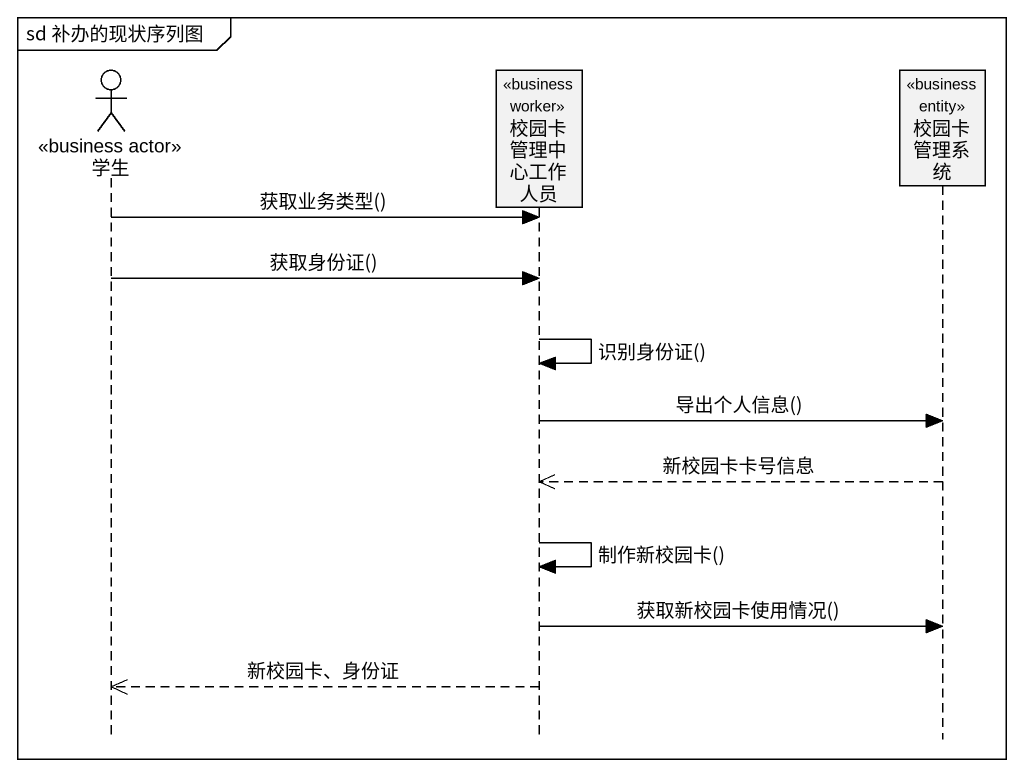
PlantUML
@startuml
mainframe sd 补办的现状序列图
hide footbox
actor 学生 <<business actor>>
participant 校园卡管理中心工作人员 <<business worker>>
participant 校园卡管理系统 <<business entity>>

学生 -> 校园卡管理中心工作人员 : 获取业务类型()
学生 -> 校园卡管理中心工作人员 : 获取身份证()
校园卡管理中心工作人员 -> 校园卡管理中心工作人员 : 识别身份证()
校园卡管理中心工作人员 -> 校园卡管理系统 : 导出个人信息()
校园卡管理系统 -->> 校园卡管理中心工作人员 : 新校园卡卡号信息
校园卡管理中心工作人员 -> 校园卡管理中心工作人员 : 制作新校园卡()
校园卡管理中心工作人员 -> 校园卡管理系统 : 获取新校园卡使用情况()
校园卡管理中心工作人员 -->> 学生 : 新校园卡、身份证
@enduml
